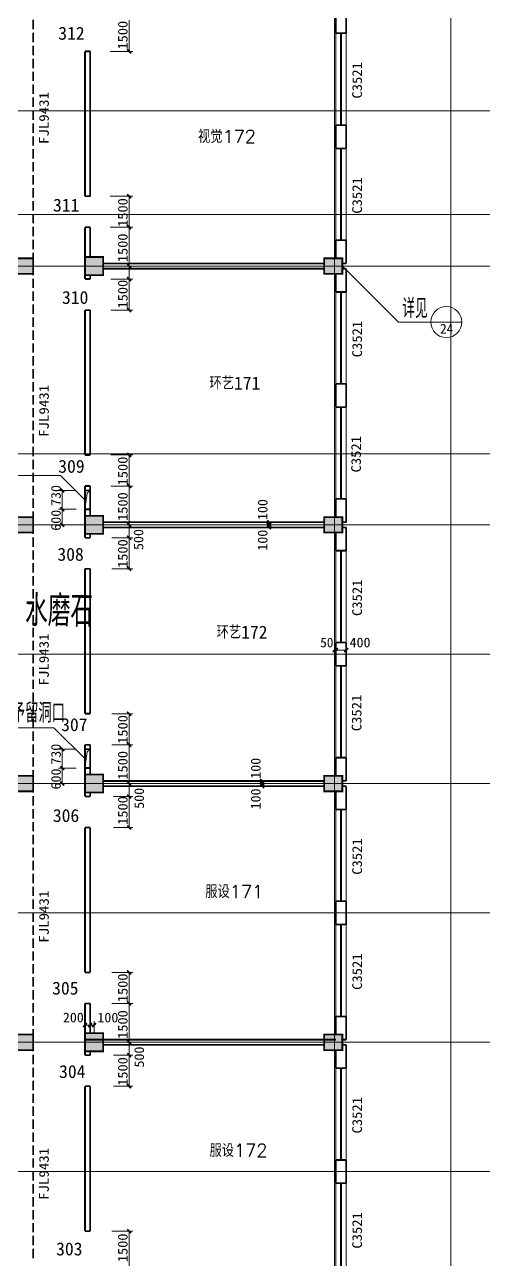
# Model space of a CAD drawing. Extents: x -307567 to 704339, y -10277 to 165507.
# Drawn here: x 163473 to 181204, y 37192 to 84910 of the extents above; entities that cross this region are included whole.
import ezdxf
from ezdxf.enums import TextEntityAlignment as Align

# ---------------------------------------------------------------- set-up
doc = ezdxf.new("R2010")
doc.units = 0
doc.header["$MEASUREMENT"] = 0
doc.layers.add('wode', color=250, linetype='CONTINUOUS', lineweight=0)
doc.layers.add('ziti', color=32, linetype='CONTINUOUS', lineweight=0)
doc.layers.add('中文', color=4, linetype='CONTINUOUS')
doc.styles.add('HZ', font='txt', dxfattribs={"width": 0.7, "height": 5, "bigfont": 'STF:宋体'})
doc.styles.get("Standard").update_dxf_attribs({"font": 'txt', "height": 3})

msp = doc.modelspace()

# ---------------------------------------------------------------- linework, layer by layer
at = {"layer": 'wode', "color": 0}
for p, q in [((175454.45261, 14532.32064), (175454.45261, 99322.83485)), ((179954.39636, 14532.32064), (179954.39636, 99322.83485)), ((167510.33804, 83879.76159), (167510.33804, 85079.74659)), ((175504.4764, 81029.79722), (175504.4764, 84579.75589)), ((175685.71192, 81029.79722), (175685.71192, 84579.75589)), ((175723.21145, 81029.79722), (175723.21145, 84579.75589)), ((175904.44698, 81029.79722), (175904.44698, 84579.75589)), ((166781.03807, 83879.76159), (167660.33617, 83879.76159)), ((195197.62623, 81579.79339), (118974.00627, 81579.79339)), ((195197.62623, 81579.79339), (118974.00627, 81579.79339)), ((166781.03807, 81579.79339), (167660.33617, 81579.79339)), ((175504.4764, 76579.85437), (175504.4764, 80129.80847)), ((175685.71192, 76579.85437), (175685.71192, 80129.80847)), ((175723.21145, 76579.85437), (175723.21145, 80129.80847)), ((175904.44698, 76579.85437), (175904.44698, 80129.80847)), ((166781.03807, 78279.83464), (167660.33617, 78279.83464)), ((167510.33804, 77079.84964), (167510.33804, 78279.83464)), ((195197.62623, 77579.84034), (118974.00627, 77579.84034)), ((195197.62623, 77579.84034), (118974.00627, 77579.84034)), ((166781.03807, 77079.84964), (167660.33617, 77079.84964)), ((167510.33804, 75579.86839), (167510.33804, 77079.84964)), ((195197.62623, 75579.86839), (118974.00627, 75579.86839)), ((195197.62623, 75579.86839), (118974.00627, 75579.86839)), ((166781.03807, 75579.86839), (167660.33617, 75579.86839)), ((166798.03005, 75579.86839), (167660.33617, 75579.86839)), ((167510.33804, 75079.87312), (167510.33804, 75579.86839)), ((175754.44886, 75579.86839), (177921.73134, 73412.61338)), ((166798.03005, 75079.87312), (167660.33617, 75079.87312)), ((167510.33804, 73879.88812), (167510.33804, 75079.87312)), ((175504.4764, 71029.92374), (175504.4764, 74579.87784)), ((175685.71192, 71029.92374), (175685.71192, 74579.87784)), ((175723.21145, 71029.92374), (175723.21145, 74579.87784)), ((175904.44698, 71029.92374), (175904.44698, 74579.87784)), ((166798.03005, 73879.88812), (167660.33617, 73879.88812)), ((177921.73134, 73412.61338), (180373.66602, 73412.61338)), ((175504.4764, 66579.98089), (175504.4764, 70129.93499)), ((175685.71192, 66579.98089), (175685.71192, 70129.93499)), ((175723.21145, 66579.98089), (175723.21145, 70129.93499)), ((175904.44698, 66579.98089), (175904.44698, 70129.93499)), ((195197.62623, 68329.95749), (118974.00627, 68329.95749)), ((195197.62623, 68329.95749), (118974.00627, 68329.95749)), ((166798.03005, 68279.95659), (167660.33617, 68279.95659)), ((167510.33804, 68279.95659), (167510.33804, 68329.95749)), ((167510.33804, 67079.97159), (167510.33804, 68329.95749)), ((164851.13056, 67485.93423), (161402.16244, 67485.93423)), ((165844.53855, 66492.5125), (164851.09394, 67485.93423)), ((164776.60756, 66909.97402), (165461.41346, 66909.97402)), ((164926.60569, 66179.98284), (164926.60569, 66909.97402)), ((165884.45504, 66805.03759), (166004.57073, 66909.97402)), ((166798.03005, 67079.97159), (167660.33617, 67079.97159)), ((167510.33804, 65579.99034), (167510.33804, 67079.97159)), ((165804.58544, 66179.98284), (165884.45504, 66805.03759)), ((164776.60756, 66179.98284), (165461.41346, 66179.98284)), ((164926.60569, 65579.99034), (164926.60569, 66179.98284)), ((118824.00814, 65579.99034), (195197.62623, 65579.99034)), ((164776.60756, 65579.99034), (165461.41346, 65579.99034)), ((166798.03005, 65579.99034), (167660.33617, 65579.99034)), ((166839.9973, 65579.99034), (167660.33617, 65579.99034)), ((167510.33804, 65079.99964), (167510.33804, 65579.99034)), ((168804.54794, 65677.99174), (172804.51014, 65677.99174)), ((172769.39095, 65679.99214), (174235.31501, 65679.99214)), ((172769.39095, 65579.99034), (174235.31501, 65579.99034)), ((172769.39095, 65479.99312), (174235.31501, 65479.99312)), ((172919.38908, 65579.99034), (172919.38908, 65679.99214)), ((172919.38908, 65479.99312), (172919.38908, 65579.99034)), ((166839.9973, 65079.99964), (167660.33617, 65079.99964)), ((167510.33804, 63880.01464), (167510.33804, 65079.99964)), ((175504.4764, 61030.05027), (175504.4764, 64580.00437)), ((175685.71192, 61030.05027), (175685.71192, 64580.00437)), ((175723.21145, 61030.05027), (175723.21145, 64580.00437)), ((175904.44698, 61030.05027), (175904.44698, 64580.00437)), ((166839.9973, 63880.01464), (167660.33617, 63880.01464)), ((175454.45261, 60890.33796), (175454.45261, 60580.05589)), ((175454.45261, 60740.33984), (175504.4764, 60740.33984)), ((175504.4764, 60890.33796), (175504.4764, 60580.05589)), ((175504.4764, 60740.33984), (175904.44698, 60740.33984)), ((175904.44698, 60890.33796), (175904.44698, 60580.05589)), ((195197.62623, 60580.05589), (118974.00627, 60580.05589)), ((195197.62623, 60580.05589), (118974.00627, 60580.05589)), ((166839.9973, 60580.05589), (167660.33617, 60580.05589)), ((175504.4764, 56580.10742), (175504.4764, 60130.06152)), ((175685.71192, 56580.10742), (175685.71192, 60130.06152)), ((175723.21145, 56580.10742), (175723.21145, 60130.06152)), ((175904.44698, 56580.10742), (175904.44698, 60130.06152)), ((166839.9973, 58280.08311), (167660.33617, 58280.08311)), ((167510.33804, 57080.09811), (167510.33804, 58280.08311)), ((164603.57506, 57733.59336), (161154.60694, 57733.59336)), ((165844.53855, 56492.63903), (164603.57506, 57733.59336)), ((164776.60756, 56910.10512), (165461.41346, 56910.10512)), ((164926.60569, 56180.10936), (164926.60569, 56910.10512)), ((165804.58544, 56180.10936), (165884.45504, 56805.16869)), ((165884.45504, 56805.16869), (166004.57073, 56910.10512)), ((166839.9973, 57080.09811), (167660.33617, 57080.09811)), ((167510.33804, 55580.11686), (167510.33804, 57080.09811)), ((164776.60756, 56180.10936), (165461.41346, 56180.10936)), ((164926.60569, 55580.11686), (164926.60569, 56180.10936)), ((195197.62623, 55580.11686), (118974.00627, 55580.11686)), ((195197.62623, 55580.11686), (118974.00627, 55580.11686)), ((164776.60756, 55580.11686), (165461.41346, 55580.11686)), ((166839.9973, 55580.11686), (167660.33617, 55580.11686)), ((166906.9032, 55580.11686), (167660.33617, 55580.11686)), ((167510.33804, 55080.12617), (167510.33804, 55580.11686)), ((168804.54794, 55678.11826), (172804.51014, 55678.11826)), ((172500.85183, 55680.11867), (174020.49836, 55680.11867)), ((172500.85183, 55580.11686), (174020.49836, 55580.11686)), ((172500.85183, 55480.11964), (174020.49836, 55480.11964)), ((172650.84996, 55580.11686), (172650.84996, 55680.11867)), ((172650.84996, 55480.11964), (172650.84996, 55580.11686)), ((166906.9032, 55080.12617), (167660.33617, 55080.12617)), ((167510.33804, 53880.14117), (167510.33804, 55080.12617)), ((175504.4764, 51030.1745), (175504.4764, 54580.13089)), ((175685.71192, 51030.1745), (175685.71192, 54580.13089)), ((175723.21145, 51030.1745), (175723.21145, 54580.13089)), ((175904.44698, 51030.1745), (175904.44698, 54580.13089)), ((166906.9032, 53880.14117), (167660.33617, 53880.14117)), ((195197.62623, 50580.18013), (118974.00627, 50580.18013)), ((195197.62623, 50580.18013), (118974.00627, 50580.18013)), ((175504.4764, 46580.23165), (175504.4764, 50130.18575)), ((175685.71192, 46580.23165), (175685.71192, 50130.18575)), ((175723.21145, 46580.23165), (175723.21145, 50130.18575)), ((175904.44698, 46580.23165), (175904.44698, 50130.18575)), ((166839.9973, 48280.20964), (167660.33617, 48280.20964)), ((167510.33804, 45580.24339), (167510.33804, 48280.20964)), ((166839.9973, 47080.22464), (167660.33617, 47080.22464)), ((165804.58544, 46395.64991), (165804.58544, 45930.23825)), ((166004.57073, 46395.64991), (166004.57073, 45930.23825)), ((166154.56886, 46395.64991), (166154.56886, 45930.23825)), ((165804.58544, 46245.65179), (166004.57073, 46245.65179)), ((166004.57073, 46245.65179), (166154.56886, 46245.65179)), ((195197.62623, 45580.24339), (118974.00627, 45580.24339)), ((165069.09658, 45580.24339), (165763.82667, 45580.24339)), ((166839.9973, 45580.24339), (167660.33617, 45580.24339)), ((166906.9032, 45580.24339), (167660.33617, 45580.24339)), ((167510.33804, 45080.2504), (167510.33804, 45580.24339)), ((168804.54794, 45678.2425), (172804.51014, 45678.2425)), ((166906.9032, 45080.2504), (167660.33617, 45080.2504)), ((167510.33804, 43880.2654), (167510.33804, 45080.2504)), ((175504.4764, 41030.29874), (175504.4764, 44580.25513)), ((175685.71192, 41030.29874), (175685.71192, 44580.25513)), ((175723.21145, 41030.29874), (175723.21145, 44580.25513)), ((175904.44698, 41030.29874), (175904.44698, 44580.25513)), ((166906.9032, 43880.2654), (167660.33617, 43880.2654)), ((195197.62623, 40580.30436), (118974.00627, 40580.30436)), ((175504.4764, 36580.35589), (175504.4764, 40130.30999)), ((175685.71192, 36580.35589), (175685.71192, 40130.30999)), ((175723.21145, 36580.35589), (175723.21145, 40130.30999)), ((175904.44698, 36580.35589), (175904.44698, 40130.30999)), ((166839.9973, 38280.33159), (167660.33617, 38280.33159)), ((167510.33804, 35580.36533), (167510.33804, 38280.33159))]:
    msp.add_line(p, q, dxfattribs=at)
at = {"layer": 'wode', "color": 0, "const_width": 67.49915}
for points in [[(175904.44698, 85478.30728), (175904.44698, 84579.75589)], [(163804.62264, 84728.16102), (163804.62264, 85099.26539)], [(175504.4764, 85279.74562), (175504.4764, 84579.75589)], [(163804.62264, 84228.16575), (163804.62264, 84599.27012)], [(175904.44698, 84579.75589), (175504.4764, 84579.75589)], [(163804.62264, 83728.17047), (163804.62264, 84099.27484)], [(167435.33898, 83954.76065), (167585.3371, 83804.76253)], [(163804.62264, 83228.17519), (163804.62264, 83599.28414)], [(165804.58544, 83879.76159), (165804.58544, 78279.83464)], [(166004.57073, 83879.76159), (165804.58544, 83879.76159)], [(166004.57073, 83879.76159), (166004.57073, 78279.83464)], [(163804.62264, 82728.1845), (163804.62264, 83099.28887)], [(163804.62264, 82228.18922), (163804.62264, 82599.29359)], [(163804.62264, 81728.19394), (163804.62264, 82099.30289)], [(163804.62264, 81228.20325), (163804.62264, 81599.30762)], [(163804.62264, 80728.20797), (163804.62264, 81099.31234)], [(175504.4764, 80129.80847), (175504.4764, 81029.79722)], [(175904.44698, 81029.79722), (175504.4764, 81029.79722)], [(175904.44698, 80129.80847), (175904.44698, 81029.79722)], [(163804.62264, 80228.21269), (163804.62264, 80599.32164)], [(163804.62264, 79728.22199), (163804.62264, 80099.32636)], [(175904.44698, 80129.80847), (175504.4764, 80129.80847)], [(163804.62264, 79228.22672), (163804.62264, 79599.33109)], [(163804.62264, 78728.23144), (163804.62264, 79099.34039)], [(163804.62264, 78228.24074), (163804.62264, 78599.34511)], [(166004.57073, 78279.83464), (165804.58544, 78279.83464)], [(167435.33898, 78354.83371), (167585.3371, 78204.83558)], [(163804.62264, 77728.24547), (163804.62264, 78099.34984)], [(163804.62264, 77228.25019), (163804.62264, 77599.35914)], [(163804.62264, 76728.25949), (163804.62264, 77099.36386)], [(165804.58544, 75929.86097), (165804.58544, 77079.84964)], [(166004.57073, 77079.84964), (165804.58544, 77079.84964)], [(166004.57073, 75929.86097), (166004.57073, 77079.84964)], [(167435.33898, 77154.84871), (167585.3371, 77004.85058)], [(163804.62264, 76228.26422), (163804.62264, 76599.36859)], [(175504.4764, 75879.86464), (175504.4764, 76579.85437)], [(175904.44698, 76579.85437), (175504.4764, 76579.85437)], [(175904.44698, 75681.23431), (175904.44698, 76579.85437)], [(163104.61919, 75879.86464), (163104.61919, 75279.87214), (163804.62264, 75279.87214), (163804.62264, 75879.86464), (163104.61919, 75879.86464), (163104.61919, 75279.87214)], [(163804.62264, 75728.26894), (163804.62264, 76099.37789)], [(165804.58544, 75929.86097), (165804.58544, 75229.87124), (166504.58889, 75229.87124), (166504.58889, 75929.86097), (165804.58544, 75929.86097), (165804.58544, 75229.87124)], [(175054.48202, 75879.86464), (175054.48202, 75279.87214), (175754.44886, 75279.87214), (175754.44886, 75879.86464), (175054.48202, 75879.86464), (175054.48202, 75279.87214)], [(163804.62264, 75228.27824), (163804.62264, 75599.38261)], [(166504.58889, 75679.86562), (175054.48202, 75679.86562)], [(166504.58889, 75479.86659), (175054.48202, 75479.86659)], [(167435.33898, 75654.86746), (167585.3371, 75504.86933)], [(167435.33898, 75654.86746), (167585.3371, 75504.86933)], [(175754.44886, 75681.23431), (175904.44698, 75681.23431)], [(175754.44886, 75681.23431), (175904.44698, 75681.23431)], [(175754.44886, 75478.43381), (175904.44698, 75478.43381)], [(175904.44698, 75478.43381), (175904.44698, 74579.87784)], [(163804.62264, 74728.28297), (163804.62264, 75099.38734)], [(165804.58544, 75229.87124), (165804.58544, 75079.87312)], [(166004.57073, 75079.87312), (165804.58544, 75079.87312)], [(166004.57073, 75229.87124), (166004.57073, 75079.87312)], [(167435.33898, 75154.87218), (167585.3371, 75004.87405)], [(175504.4764, 75279.87214), (175504.4764, 74579.87784)], [(163804.62264, 74228.28769), (163804.62264, 74599.39664)], [(175904.44698, 74579.87784), (175504.4764, 74579.87784)], [(163804.62264, 73728.29699), (163804.62264, 74099.40136)], [(167435.33898, 73954.88718), (167585.3371, 73804.88905)], [(163804.62264, 73228.30172), (163804.62264, 73599.40609)], [(165804.58544, 73879.88812), (165804.58544, 68279.95659)], [(166004.57073, 73879.88812), (165804.58544, 73879.88812)], [(166004.57073, 73879.88812), (166004.57073, 68279.95659)], [(163804.62264, 72728.30644), (163804.62264, 73099.41539)], [(163804.62264, 72228.31574), (163804.62264, 72599.42011)], [(163804.62264, 71728.32047), (163804.62264, 72099.42484)], [(163804.62264, 71228.32519), (163804.62264, 71599.43414)], [(163804.62264, 70728.33449), (163804.62264, 71099.43886)], [(163804.62264, 70228.33922), (163804.62264, 70599.44359)], [(175504.4764, 70129.93499), (175504.4764, 71029.92374)], [(175904.44698, 71029.92374), (175504.4764, 71029.92374)], [(175904.44698, 70129.93499), (175904.44698, 71029.92374)], [(175904.44698, 70129.93499), (175504.4764, 70129.93499)], [(163804.62264, 69728.34394), (163804.62264, 70099.45289)], [(163804.62264, 69228.35324), (163804.62264, 69599.45761)], [(163804.62264, 68728.35797), (163804.62264, 69099.46234)], [(163804.62264, 68228.36269), (163804.62264, 68599.46706)], [(166004.57073, 68279.95659), (165804.58544, 68279.95659)], [(167435.33898, 68354.95565), (167585.3371, 68204.95753)], [(163804.62264, 67728.37199), (163804.62264, 68099.47636)], [(163804.62264, 67228.37672), (163804.62264, 67599.48109)], [(163804.62264, 66728.38144), (163804.62264, 67099.48581)], [(164851.60663, 66984.97308), (165001.60475, 66834.97496)], [(165804.58544, 65929.98749), (165804.58544, 67079.97159)], [(166004.57073, 67079.97159), (165804.58544, 67079.97159)], [(165804.58544, 66909.97402), (166004.57073, 66909.97402)], [(166004.57073, 65929.98749), (166004.57073, 67079.97159)], [(167435.33898, 67154.97065), (167585.3371, 67004.97253)], [(163804.62264, 66228.39074), (163804.62264, 66599.49511)], [(175504.4764, 65879.98659), (175504.4764, 66579.98089)], [(175904.44698, 66579.98089), (175504.4764, 66579.98089)], [(175904.44698, 65681.35626), (175904.44698, 66579.98089)], [(163104.61919, 65879.98659), (163104.61919, 65279.99409), (163804.62264, 65279.99409), (163804.62264, 65879.98659), (163104.61919, 65879.98659), (163104.61919, 65279.99409)], [(163804.62264, 65728.39547), (163804.62264, 66099.49984)], [(164851.60663, 66254.9819), (165001.60475, 66104.98378)], [(165804.58544, 66179.98284), (166004.57073, 66179.98284)], [(165804.58544, 65929.98749), (165804.58544, 65229.99777), (166504.58889, 65229.99777), (166504.58889, 65929.98749), (165804.58544, 65929.98749), (165804.58544, 65229.99777)], [(175054.48202, 65879.98659), (175054.48202, 65279.99409), (175754.44886, 65279.99409), (175754.44886, 65879.98659), (175054.48202, 65879.98659), (175054.48202, 65279.99409)], [(163804.62264, 65228.40019), (163804.62264, 65599.50456)], [(164851.60663, 65654.9894), (165001.60475, 65504.99128)], [(166504.58889, 65679.99214), (175054.48202, 65679.99214)], [(166504.58889, 65479.99312), (175054.48202, 65479.99312)], [(167435.33898, 65654.9894), (167585.3371, 65504.99128)], [(167435.33898, 65654.9894), (167585.3371, 65504.99128)], [(172844.39002, 65754.9912), (172994.38814, 65604.99308)], [(172844.39002, 65654.9894), (172994.38814, 65504.99128)], [(172844.39002, 65554.99218), (172994.38814, 65404.99405)], [(175754.44886, 65681.35626), (175904.44698, 65681.35626)], [(175754.44886, 65681.35626), (175904.44698, 65681.35626)], [(175754.44886, 65478.56033), (175904.44698, 65478.56033)], [(175904.44698, 65478.56033), (175904.44698, 64580.00437)], [(163804.62264, 64728.40949), (163804.62264, 65099.51386)], [(165804.58544, 65229.99777), (165804.58544, 65079.99964)], [(166004.57073, 65079.99964), (165804.58544, 65079.99964)], [(166004.57073, 65229.99777), (166004.57073, 65079.99964)], [(167435.33898, 65154.9987), (167585.3371, 65005.00058)], [(175504.4764, 65279.99409), (175504.4764, 64580.00437)], [(163804.62264, 64228.41422), (163804.62264, 64599.51859)], [(175904.44698, 64580.00437), (175504.4764, 64580.00437)], [(163804.62264, 63728.41894), (163804.62264, 64099.52331)], [(167435.33898, 63955.0137), (167585.3371, 63805.01558)], [(163804.62264, 63228.42824), (163804.62264, 63599.53261)], [(165804.58544, 63880.01464), (165804.58544, 58280.08311)], [(166004.57073, 63880.01464), (165804.58544, 63880.01464)], [(166004.57073, 63880.01464), (166004.57073, 58280.08311)], [(163804.62264, 62728.43297), (163804.62264, 63099.53734)], [(163804.62264, 62228.43769), (163804.62264, 62599.54206)], [(163804.62264, 61728.44699), (163804.62264, 62099.55136)], [(163804.62264, 61228.45172), (163804.62264, 61599.55609)], [(163804.62264, 60728.45644), (163804.62264, 61099.56081)], [(163804.62264, 60228.46574), (163804.62264, 60599.57011)], [(175379.45354, 60665.34077), (175529.45167, 60815.3389)], [(175429.47733, 60665.34077), (175579.47546, 60815.3389)], [(175504.4764, 60580.05589), (175504.4764, 61030.05027)], [(175904.44698, 61030.05027), (175504.4764, 61030.05027)], [(175504.4764, 60580.05589), (175504.4764, 60130.06152)], [(175829.44792, 60665.34077), (175979.44604, 60815.3389)], [(175904.44698, 60580.05589), (175904.44698, 61030.05027)], [(175904.44698, 60580.05589), (175904.44698, 60130.06152)], [(163804.62264, 59728.47047), (163804.62264, 60099.57484)], [(175904.44698, 60130.06152), (175504.4764, 60130.06152)], [(163804.62264, 59228.47977), (163804.62264, 59599.58414)], [(163804.62264, 58728.48449), (163804.62264, 59099.58886)], [(163804.62264, 58228.48922), (163804.62264, 58599.59359)], [(166004.57073, 58280.08311), (165804.58544, 58280.08311)], [(167435.33898, 58355.08218), (167585.3371, 58205.08405)], [(163804.62264, 57728.49852), (163804.62264, 58099.60289)], [(163804.62264, 57228.50324), (163804.62264, 57599.60761)], [(163804.62264, 56728.51254), (163804.62264, 57099.61691)], [(164851.60663, 56985.10418), (165001.60475, 56835.10606)], [(165804.58544, 55930.11401), (165804.58544, 57080.09811)], [(166004.57073, 57080.09811), (165804.58544, 57080.09811)], [(165804.58544, 56910.10512), (166004.57073, 56910.10512)], [(166004.57073, 55930.11401), (166004.57073, 57080.09811)], [(167435.33898, 57155.09718), (167585.3371, 57005.09905)], [(163804.62264, 56228.51727), (163804.62264, 56599.62164)], [(175504.4764, 55880.11311), (175504.4764, 56580.10742)], [(175904.44698, 56580.10742), (175504.4764, 56580.10742)], [(175904.44698, 55681.48278), (175904.44698, 56580.10742)], [(163104.61919, 55880.11311), (163104.61919, 55280.12061), (163804.62264, 55280.12061), (163804.62264, 55880.11311), (163104.61919, 55880.11311), (163104.61919, 55280.12061)], [(163804.62264, 55728.52199), (163804.62264, 56099.62636)], [(164851.60663, 56255.10843), (165001.60475, 56105.1103)], [(165804.58544, 56180.10936), (166004.57073, 56180.10936)], [(165804.58544, 55930.11401), (165804.58544, 55230.12429), (166504.58889, 55230.12429), (166504.58889, 55930.11401), (165804.58544, 55930.11401), (165804.58544, 55230.12429)], [(175054.48202, 55880.11311), (175054.48202, 55280.12061), (175754.44886, 55280.12061), (175754.44886, 55880.11311), (175054.48202, 55880.11311), (175054.48202, 55280.12061)], [(163804.62264, 55228.53129), (163804.62264, 55599.63566)], [(164851.60663, 55655.11593), (165001.60475, 55505.1178)], [(166504.58889, 55680.11867), (175054.48202, 55680.11867)], [(166504.58889, 55480.11964), (175054.48202, 55480.11964)], [(167435.33898, 55655.11593), (167585.3371, 55505.1178)], [(167435.33898, 55655.11593), (167585.3371, 55505.1178)], [(172575.85089, 55755.11773), (172725.84902, 55605.1196)], [(172575.85089, 55655.11593), (172725.84902, 55505.1178)], [(172575.85089, 55555.1187), (172725.84902, 55405.12058)], [(175754.44886, 55681.48278), (175904.44698, 55681.48278)], [(175754.44886, 55681.48278), (175904.44698, 55681.48278)], [(175754.44886, 55478.68686), (175904.44698, 55478.68686)], [(175904.44698, 55478.68686), (175904.44698, 54580.13089)], [(163804.62264, 54728.53602), (163804.62264, 55099.64039)], [(165804.58544, 55230.12429), (165804.58544, 55080.12617)], [(166004.57073, 55080.12617), (165804.58544, 55080.12617)], [(166004.57073, 55230.12429), (166004.57073, 55080.12617)], [(167435.33898, 55155.12523), (167585.3371, 55005.1271)], [(175504.4764, 55280.12061), (175504.4764, 54580.13089)], [(163804.62264, 54228.54074), (163804.62264, 54599.64511)], [(175904.44698, 54580.13089), (175504.4764, 54580.13089)], [(163804.62264, 53728.55004), (163804.62264, 54099.65441)], [(167435.33898, 53955.14023), (167585.3371, 53805.1421)], [(163804.62264, 53228.55477), (163804.62264, 53599.65914)], [(165804.58544, 53880.14117), (165804.58544, 48280.20964)], [(166004.57073, 53880.14117), (165804.58544, 53880.14117)], [(166004.57073, 53880.14117), (166004.57073, 48280.20964)], [(163804.62264, 52728.55949), (163804.62264, 53099.66386)], [(163804.62264, 52228.56879), (163804.62264, 52599.67316)], [(163804.62264, 51728.57352), (163804.62264, 52099.67789)], [(163804.62264, 51228.57824), (163804.62264, 51599.68261)], [(163804.62264, 50728.58525), (163804.62264, 51099.68962)], [(175504.4764, 51030.1745), (175504.4764, 50130.18575)], [(175504.4764, 50680.17964), (175504.4764, 51030.1745)], [(175904.44698, 51030.1745), (175504.4764, 51030.1745)], [(175904.44698, 50580.18013), (175904.44698, 51030.1745)], [(163804.62264, 50228.59227), (163804.62264, 50599.69664)], [(175904.44698, 50580.18013), (175904.44698, 50130.18575)], [(163804.62264, 49728.59699), (163804.62264, 50099.70136)], [(175904.44698, 50130.18575), (175504.4764, 50130.18575)], [(163804.62264, 49228.604), (163804.62264, 49599.70837)], [(163804.62264, 48728.61102), (163804.62264, 49099.71539)], [(163804.62264, 48228.61574), (163804.62264, 48599.72011)], [(166004.57073, 48280.20964), (165804.58544, 48280.20964)], [(167435.33898, 48355.2087), (167585.3371, 48205.21058)], [(163804.62264, 47728.62275), (163804.62264, 48099.72712)], [(163804.62264, 47228.62977), (163804.62264, 47599.73414)], [(163804.62264, 46728.63449), (163804.62264, 47099.73886)], [(166004.57073, 47080.22464), (165804.58544, 47080.22464)], [(165804.58544, 45130.24901), (165804.58544, 47080.22464)], [(166004.57073, 45930.23825), (166004.57073, 47080.22464)], [(167435.33898, 47155.2237), (167585.3371, 47005.22558)], [(163804.62264, 46228.6415), (163804.62264, 46599.74587)], [(165729.58637, 46170.65273), (165879.5845, 46320.65085)], [(165929.57167, 46170.65273), (166079.56979, 46320.65085)], [(166079.56979, 46170.65273), (166229.56792, 46320.65085)], [(175504.4764, 45880.23964), (175504.4764, 46580.23165)], [(175904.44698, 46580.23165), (175504.4764, 46580.23165)], [(175904.44698, 45681.60702), (175904.44698, 46580.23165)], [(163104.61919, 45880.23964), (163104.61919, 45280.24714), (163804.62264, 45280.24714), (163804.62264, 45880.23964), (163104.61919, 45880.23964), (163104.61919, 45280.24714)], [(163804.62264, 45728.64852), (163804.62264, 46099.75289)], [(165804.58544, 45930.23825), (165804.58544, 45230.24853), (166504.58889, 45230.24853), (166504.58889, 45930.23825), (165804.58544, 45930.23825), (165804.58544, 45230.24853)], [(175054.48202, 45880.23964), (175054.48202, 45280.24714), (175754.44886, 45280.24714), (175754.44886, 45880.23964), (175054.48202, 45880.23964), (175054.48202, 45280.24714)], [(163804.62264, 45228.65324), (163804.62264, 45599.75761)], [(165804.58544, 45680.2429), (175504.4764, 45680.2429)], [(166504.58889, 45480.24388), (175054.48202, 45480.24388)], [(167435.33898, 45655.24245), (167585.3371, 45505.24433)], [(167435.33898, 45655.24245), (167585.3371, 45505.24433)], [(175754.44886, 45681.60702), (175904.44698, 45681.60702)], [(175754.44886, 45478.81109), (175904.44698, 45478.81109)], [(175754.44886, 45478.81109), (175904.44698, 45478.81109)], [(175904.44698, 44580.25513), (175904.44698, 45478.81109)], [(175904.44698, 45478.81109), (175904.44698, 44580.25513)], [(163804.62264, 44728.66025), (163804.62264, 45099.76462)], [(165804.58544, 45230.24853), (165804.58544, 45080.2504)], [(166004.57073, 45080.2504), (165804.58544, 45080.2504)], [(166004.57073, 45230.24853), (166004.57073, 45080.2504)], [(167435.33898, 45155.24946), (167585.3371, 45005.25134)], [(175504.4764, 45280.24714), (175504.4764, 44580.25513)], [(175504.4764, 44580.25513), (175504.4764, 45130.24901)], [(175904.44698, 45259.4695), (175904.44698, 45012.57775)], [(175904.44698, 44859.47374), (175904.44698, 44612.58428)], [(163804.62264, 44228.66727), (163804.62264, 44599.77164)], [(175504.4764, 44580.25513), (175904.44698, 44580.25513)], [(175904.44698, 44580.25513), (175504.4764, 44580.25513)], [(163804.62264, 43728.67199), (163804.62264, 44099.77636)], [(165804.58544, 43880.2654), (165804.58544, 38280.33159)], [(166004.57073, 43880.2654), (165804.58544, 43880.2654)], [(166004.57073, 43880.2654), (166004.57073, 38280.33159)], [(167435.33898, 43955.26446), (167585.3371, 43805.26634)], [(163804.62264, 43228.679), (163804.62264, 43599.78337)], [(163804.62264, 42728.68602), (163804.62264, 43099.79039)], [(163804.62264, 42228.69074), (163804.62264, 42599.79511)], [(163804.62264, 41728.69775), (163804.62264, 42099.80212)], [(163804.62264, 41228.70248), (163804.62264, 41599.80913)], [(163804.62264, 40728.70949), (163804.62264, 41099.81386)], [(175504.4764, 41030.29874), (175504.4764, 40130.30999)], [(175504.4764, 40680.30387), (175504.4764, 41030.29874)], [(175904.44698, 41030.29874), (175504.4764, 41030.29874)], [(175904.44698, 40580.30436), (175904.44698, 41030.29874)], [(163804.62264, 40228.7165), (163804.62264, 40599.82087)], [(175904.44698, 40580.30436), (175904.44698, 40130.30999)], [(163804.62264, 39728.72123), (163804.62264, 40099.8256)], [(175904.44698, 40130.30999), (175504.4764, 40130.30999)], [(163804.62264, 39228.72824), (163804.62264, 39599.83261)], [(163804.62264, 38728.73296), (163804.62264, 39099.83962)], [(163804.62264, 38228.73998), (163804.62264, 38599.84435)], [(166004.57073, 38280.33159), (165804.58544, 38280.33159)], [(167435.33898, 38355.33065), (167585.3371, 38205.33252)], [(163804.62264, 37728.74699), (163804.62264, 38099.85136)], [(163804.62264, 37228.75171), (163804.62264, 37599.85608)]]:
    msp.add_lwpolyline(points, dxfattribs=at)
at = {"layer": 'wode', "color": 0}
msp.add_circle((179773.71014, 73417.92795), 599.9925, dxfattribs=at)
msp.add_circle((179773.71014, 73417.92795), 599.9925, dxfattribs=at)
for points in [[(163104.61919, 75879.86464), (163804.62264, 75879.86464), (163104.61919, 75279.87214), (163804.62264, 75279.87214)], [(165804.58544, 75929.86097), (166504.58889, 75929.86097), (165804.58544, 75229.87124), (166504.58889, 75229.87124)], [(175054.48202, 75879.86464), (175754.44886, 75879.86464), (175054.48202, 75279.87214), (175754.44886, 75279.87214)], [(163104.61919, 65879.98659), (163804.62264, 65879.98659), (163104.61919, 65279.99409), (163804.62264, 65279.99409)], [(165804.58544, 65929.98749), (166504.58889, 65929.98749), (165804.58544, 65229.99777), (166504.58889, 65229.99777)], [(175054.48202, 65879.98659), (175754.44886, 65879.98659), (175054.48202, 65279.99409), (175754.44886, 65279.99409)], [(163104.61919, 55880.11311), (163804.62264, 55880.11311), (163104.61919, 55280.12061), (163804.62264, 55280.12061)], [(165804.58544, 55930.11401), (166504.58889, 55930.11401), (165804.58544, 55230.12429), (166504.58889, 55230.12429)], [(175054.48202, 55880.11311), (175754.44886, 55880.11311), (175054.48202, 55280.12061), (175754.44886, 55280.12061)], [(163104.61919, 45880.23964), (163804.62264, 45880.23964), (163104.61919, 45280.24714), (163804.62264, 45280.24714)], [(165804.58544, 45930.23825), (166504.58889, 45930.23825), (165804.58544, 45230.24853), (166504.58889, 45230.24853)], [(175054.48202, 45880.23964), (175754.44886, 45880.23964), (175054.48202, 45280.24714), (175754.44886, 45280.24714)]]:
    msp.add_solid(points, dxfattribs=at)

# ---------------------------------------------------------------- texts
for s, width, p, p2 in [('1500', 0.986666, (167450.31682, 83949.76194), (167450.31682, 85059.74715)), ('C3521', 0.867692, (176511.94671, 82054.78593), (176511.94671, 83464.76739)), ('FJL9431', 0.846315, (164403.91935, 80297.74155), (164403.91935, 82307.71551)), ('C3521', 0.867692, (176511.94671, 77604.84308), (176511.94671, 79014.82454)), ('1500', 0.98667, (167450.31682, 77094.84579), (167450.31682, 78204.83558)), ('1500', 0.986666, (167450.31682, 75729.86652), (167450.31682, 76839.85173)), ('1500', 0.986666, (167450.31682, 73940.88894), (167450.31682, 75050.87415)), ('C3521', 0.867692, (176511.94671, 72054.91245), (176511.94671, 73464.89391)), ('FJL9431', 0.846315, (164403.91935, 68977.88183), (164403.91935, 70987.85579)), ('C3521', 0.867692, (176471.95698, 67604.96503), (176471.95698, 69014.94649)), ('1500', 0.986666, (167450.31682, 67105.97224), (167450.31682, 68215.95745)), ('730', 0.863999, (164866.58447, 66307.98112), (164866.58447, 67117.97008)), ('1500', 0.986666, (167450.31682, 65729.98846), (167450.31682, 66839.97367)), ('100', 1.079999, (172859.40448, 65763.99073), (172859.40448, 66573.97968)), ('600', 0.925718, (164866.58447, 65350.99235), (164866.58447, 66160.98588)), ('500', 0.925713, (168058.4391, 64605.89058), (168058.4391, 65415.87954)), ('1500', 0.986666, (167450.31682, 63913.01441), (167450.31682, 65022.99962)), ('100', 1.079999, (172859.40448, 64580.00437), (172859.40448, 65389.99332)), ('C3521', 0.867692, (176511.94671, 62055.0344), (176511.94671, 63465.01586)), ('FJL9431', 0.846315, (164403.91935, 59371.00271), (164403.91935, 61380.97667)), ('C3521', 0.867692, (176491.95184, 57605.09155), (176491.95184, 59015.07301)), ('1500', 0.986666, (167450.31682, 57117.09869), (167450.31682, 58227.0839)), ('730', 0.864004, (164866.58447, 56308.10764), (164866.58447, 57118.10118)), ('1500', 0.98667, (167450.31682, 55730.11499), (167450.31682, 56840.10478)), ('100', 1.079999, (172590.86535, 55764.11725), (172590.86535, 56574.10621)), ('600', 0.925718, (164866.58447, 55351.11887), (164866.58447, 56161.11241)), ('500', 0.925713, (168085.83134, 54604.13114), (168085.83134, 55414.1201)), ('100', 1.079999, (172590.86535, 54580.13089), (172590.86535, 55390.11985)), ('1500', 0.98667, (167450.31682, 53983.1367), (167450.31682, 55093.12649)), ('C3521', 0.867695, (176511.94671, 52055.16093), (176511.94671, 53465.14696)), ('FJL9431', 0.846317, (164403.91935, 49430.12965), (164403.91935, 51440.10819)), ('C3521', 0.867692, (176511.94671, 47605.21808), (176511.94671, 49015.19954)), ('1500', 0.986668, (167450.31682, 47128.22285), (167450.31682, 48238.21035)), ('1500', 0.986666, (167450.31682, 45710.24207), (167450.31682, 46820.22728)), ('500', 0.925713, (168085.83134, 44604.25537), (168085.83134, 45414.24433)), ('1500', 0.986666, (167450.31682, 43896.26404), (167450.31682, 45006.24925)), ('C3521', 0.867692, (176511.94671, 42055.28745), (176511.94671, 43465.26891)), ('FJL9431', 0.846315, (164403.91935, 39488.25411), (164403.91935, 41498.22807)), ('C3521', 0.867693, (176511.94671, 37605.34002), (176511.94671, 39015.32377)), ('C3521', 0.867693, (176511.94671, 37605.34002), (176511.94671, 39015.32377)), ('1500', 0.986668, (167450.31682, 37080.34659), (167450.31682, 38190.33408))]:
    msp.add_text(s, height=374.995313, rotation=90, dxfattribs=dict(at, width=width)).set_placement(p, p2, align=Align.FIT)
for s, width, p, p2 in [('24', 0.816035, (179533.88159, 72971.96642), (180043.89719, 72971.96642)), ('50', 0.906706, (174899.46687, 60845.34036), (175409.48247, 60845.34036)), ('400', 0.925698, (176033.46148, 60845.34036), (176843.43671, 60845.34036)), ('200', 0.925698, (164949.60345, 46350.65231), (165759.57868, 46350.65231)), ('100', 1.07998, (166283.58336, 46350.65231), (167093.55858, 46350.65231))]:
    msp.add_text(s, height=374.995313, dxfattribs=dict(at, width=width)).set_placement(p, p2, align=Align.FIT)
at = {"layer": 'ziti', "color": 0, "style": 'HZ'}
for s, width, p, p2 in [('详见', 0.461426, (178071.8027, 73569.3497), (179056.1654, 73569.3497)), ('消火栓予留洞口', 0.483398, (161425.1602, 57938.35765), (165034.49008, 57938.35765))]:
    msp.add_text(s, height=749.990625, dxfattribs=dict(at, width=width)).set_placement(p, p2, align=Align.FIT)
at = {"layer": '中文', "color": 0, "lineweight": 0, "style": 'HZ', "width": 0.513748}
msp.add_text('水磨石', height=1200, rotation=359.474981778, dxfattribs=at).set_placement((163482.3975, 61667.74163), (166112.67464, 61643.63895), align=Align.FIT)
at = {"layer": '中文', "color": 0, "lineweight": 0, "style": 'HZ', "width": 0.483398}
msp.add_text('消火栓予留洞口', height=750, dxfattribs=at).set_placement((161425.00568, 57937.3191), (165034.38068, 57937.3191), align=Align.FIT)
at = {"layer": '中文', "char_height": 500, "attachment_point": 1}
for s, insert, width in [('{\\fFangSong_GB2312|b1|i0|c134|p49;\\C1;312}', (164770.06874, 84828.82484), 6011.5625187), ('{\\Ftxt,stf:宋体|c134;\\C0;视觉172}', (170173.63916, 80838.84124), 5665.5115268), ('{\\fFangSong_GB2312|b1|i0|c134|p49;\\C1;311}', (164567.7543, 78186.66295), 6011.5625187), ('{\\fFangSong_GB2312|b1|i0|c134|p49;\\C1;310}', (164914.0015, 74617.97526), 6011.5625187), ('{\\Ftxt,stf:宋体|c134;\\C0;环艺\\fFangSong_GB2312|b0|i0|c134|p49;171}', (170615.89618, 71309.41519), 5665.5115268), ('{\\fFangSong_GB2312|b1|i0|c134|p49;\\C1;309}', (164769.49154, 68091.32982), 6011.5625187), ('{\\fFangSong_GB2312|b1|i0|c134|p49;\\C1;308}', (164737.2195, 64690.45874), 6011.5625187), ('{\\Ftxt,stf:宋体|c134;\\C0;环艺\\fFangSong_GB2312|b0|i0|c134|p49;172}', (170890.7009, 61682.95323), 5665.5115268), ('{\\fFangSong_GB2312|b1|i0|c134|p49;\\C1;307}', (164881.72946, 58106.05439), 6011.5625187), ('{\\fFangSong_GB2312|b1|i0|c134|p49;\\C1;306}', (164561.89746, 54593.94683), 6011.5625187), ('{\\Ftxt,stf:宋体|c134;\\C0;服设171}', (170454.57425, 51655.03659), 5665.5115268), ('{\\fFangSong_GB2312|b1|i0|c134|p49;\\C1;305}', (164532.99402, 47922.90617), 6011.5625187), ('{\\fFangSong_GB2312|b1|i0|c134|p49;\\C1;304}', (164802.32622, 44699.90163), 6011.5625187), ('{\\Ftxt,stf:宋体|c134;\\C0;服设172}', (170619.10745, 41650.12327), 5665.5115268), ('{\\fFangSong_GB2312|b1|i0|c134|p49;\\C1;303}', (164687.57095, 37843.08862), 6011.5625187)]:
    msp.add_mtext(s, dxfattribs=dict(at, insert=insert, width=width))

doc.saveas('drawing.dxf')
